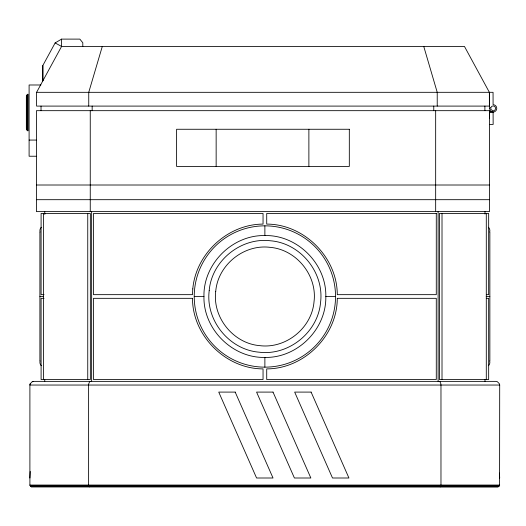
<?xml version="1.0" encoding="UTF-8"?>
<svg xmlns="http://www.w3.org/2000/svg" width="526" height="526" viewBox="0 0 526 526"><rect width="100%" height="100%" fill="white"/><g stroke="black" fill="none" stroke-linecap="round" stroke-linejoin="round"><path stroke-width="0.79" d="M42.836 65.513L42.836 80.859L42.836 65.513L55.131 42.935L61.575 39.108L79.834 39.108L82.806 42.777L82.806 46.446M203.95 296.493C203.207 263.927 232.314 234.82 264.88 235.556C297.446 234.82 326.554 263.927 325.818 296.493C326.554 329.059 297.446 358.167 264.88 357.424C232.314 358.167 203.207 329.059 203.95 296.493L194.225 296.493M29.897 478.002L30.245 471.454M55.131 42.935L61.575 46.446L464.471 46.446L489.377 92.326L489.377 106.094L36.59 106.094L36.59 92.326L493.053 92.313L493.092 104.707A3.669 3.669 0 0 1 496.761 108.376A3.669 3.669 0 0 1 493.092 112.045L490.495 110.973L489.43 108.323M499.588 485.63L499.7 385.039A3.892 3.597 -90 0 0 499.319 383.697L497.372 381.751A4.754 4.392 -90 0 0 496.031 381.37L33.565 381.37A4.754 4.392 90 0 0 32.218 381.751L30.271 383.697A3.892 3.597 90 0 0 29.897 385.039L29.897 485.057L31.152 486.78L497.866 486.892L499.588 485.63L30.008 485.63M102.294 46.446L88.743 92.326L88.743 106.094M36.59 92.326L61.575 46.446L61.575 39.108M440.216 486.892L440.972 485.057L440.972 385.039A3.892 1.493 -90 0 0 440.814 383.697L440.012 381.751A4.754 1.821 90 0 0 439.453 381.37M489.482 118.021L489.443 112.058L493.092 112.045L493.151 124.432L489.482 124.445M489.443 112.058L493.092 112.045M40.897 84.988L29.101 84.988L29.101 156.235L36.176 156.235M29.101 140.067L36.176 140.067M36.439 185.007L489.482 185.007M36.439 199.689L489.482 199.689M43.704 213.786L45.328 213.786M44.033 294.659L41.094 294.659L41.094 213.451L90.347 213.451L90.347 379.535L41.094 379.535L41.094 298.327L44.033 298.327M486.465 294.659L488.667 294.659L488.667 213.451L439.42 213.451L439.42 379.535L488.667 379.535L488.667 298.327L486.465 298.327M39.904 296.493L43.507 296.493M325.818 296.493L335.535 296.493A70.655 70.655 0 0 0 229.553 235.306A70.655 70.655 0 0 0 229.553 357.68A70.655 70.655 0 0 0 335.535 296.493M486.254 296.493L489.857 296.493M499.7 385.039L29.897 385.039A3.892 3.597 -90 0 1 30.271 383.697M29.897 485.057L499.7 485.057M30.469 486.32L499.128 486.32M31.152 486.78L498.438 486.78M89.381 486.892L88.618 485.057L88.618 385.039A3.892 1.493 -90 0 1 88.776 383.697L89.584 381.751A4.754 1.821 -90 0 1 90.137 381.37M423.759 46.446L437.224 92.326L437.224 106.094M499.437 473.091L499.7 478.002M489.377 92.326L489.43 108.435M489.857 232.137L489.857 360.849M486.294 213.451L486.294 379.535M484.998 211.616L484.998 214.075M484.998 379.726L484.998 381.37M484.893 106.094L484.893 110.677M442.011 213.451L442.011 379.535M438.119 211.616L438.119 381.37M435.666 110.677L435.666 211.616M433.766 106.094L433.766 110.677M308.88 129.264L308.88 166.426M264.88 225.838L264.88 235.556M264.88 357.424L264.88 367.148M216.147 129.264L216.147 166.426M92.155 106.094L92.155 110.677M91.642 211.616L91.642 381.37M90.255 110.677L90.255 211.616M87.75 213.451L87.75 379.535M44.763 211.616L44.763 214.075M44.763 379.726L44.763 381.37M43.467 213.451L43.467 379.535M41.028 106.094L41.028 110.677M39.904 232.137L39.904 360.849M27.977 94.174L27.977 130.882M27.727 94.279L27.727 130.777M27.483 94.43L27.483 130.626M27.26 94.634L27.26 130.428M27.05 94.877L27.05 130.178M26.859 95.167L26.859 129.889M26.688 95.489L26.688 129.567M26.55 95.844L26.55 129.212M26.438 96.232L26.438 128.831M26.353 96.633L26.353 128.423M489.693 361.027A4.859 4.859 0 0 1 488.437 365.721M488.437 227.258A4.859 4.859 0 0 1 489.693 231.959M41.33 365.721A4.859 4.859 0 0 1 40.068 361.027M40.068 231.959A4.859 4.859 0 0 1 41.33 227.258M32.218 381.751A4.754 4.392 -90 0 1 33.565 381.37M192.786 288.912L192.483 294.659L93.477 294.659L93.477 213.451L263.046 213.451L263.046 224.096C227.699 224.194 195.856 253.756 192.786 288.912M209.197 290.641C205.39 320.327 229.198 349.731 259.029 352.177C288.721 355.984 318.118 332.176 320.571 302.345C324.371 272.652 300.57 243.255 270.732 240.803C241.046 237.002 211.643 260.804 209.197 290.641M215.732 291.325C212.373 317.533 233.386 343.478 259.712 345.641C285.92 349.001 311.872 327.987 314.035 301.661C317.388 275.453 296.381 249.502 270.048 247.338C243.84 243.985 217.895 264.992 215.732 291.325M337.278 298.327C337.271 335.7 304.087 368.884 266.715 368.89L266.715 379.535L436.284 379.535L436.284 298.327L337.278 298.327M490.732 107.745L490.982 109.599L493.092 110.815A2.439 2.439 0 0 0 495.531 108.376A2.439 2.439 0 0 0 493.092 105.936L491.869 106.265L490.732 107.745M489.482 110.677L36.439 110.677L36.439 211.616L489.482 211.616L489.482 110.677M349.317 129.264L176.611 129.264L176.611 166.426L349.317 166.426L349.317 129.264M436.284 213.451L266.715 213.451L266.715 224.096C304.087 224.102 337.271 257.286 337.278 294.659L436.284 294.659L436.284 213.451M192.483 298.327L93.477 298.327L93.477 379.535L263.046 379.535L263.046 368.89C225.674 368.884 192.49 335.7 192.483 298.327M235.188 392.094L218.744 392.094L256.576 478.002L273.02 478.002L235.188 392.094M273.02 392.094L256.576 392.094L294.409 478.002L310.846 478.002L273.02 392.094M311.109 392.094L294.665 392.094L332.498 478.002L348.935 478.002L311.109 392.094"/></g></svg>
